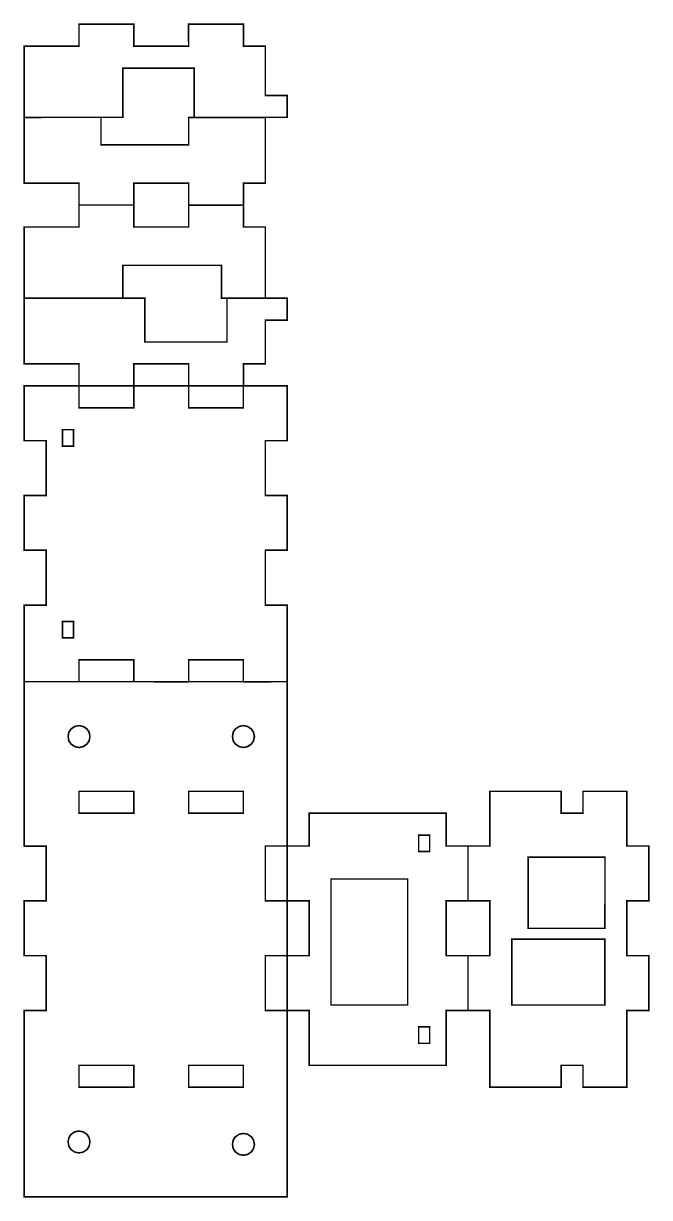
# Model space of a CAD drawing. Extents: x 3.77 to 8.27, y 1.02 to 9.45.
import ezdxf

# ---------------------------------------------------------------- set-up
doc = ezdxf.new("R2010")
doc.units = 0
doc.layers.get('0').update_dxf_attribs({"linetype": 'CONTINUOUS'})

msp = doc.modelspace()

# ---------------------------------------------------------------- linework, layer by layer
at = {"color": 0, "const_width": 0.01111}
for points in [[(3.77951, 8.77968), (4.48817, 8.77968), (4.48817, 9.13351), (5, 9.13385), (5, 8.77957), (5.66911, 8.77968), (5.66911, 8.93696), (5.51183, 8.93696), (5.51183, 9.29113), (5.35449, 9.29113), (5.35449, 9.44878), (4.96039, 9.44878), (4.96078, 9.29113), (4.567, 9.29113), (4.567, 9.44878), (4.17329, 9.44878), (4.17329, 9.29113), (3.77951, 9.29113), (3.77951, 8.77968)], [(3.77951, 8.30697), (4.17329, 8.30697), (4.17329, 8.14963), (4.567, 8.14963), (4.567, 8.30697), (4.96078, 8.30697), (4.96078, 8.1486), (5.35449, 8.14963), (5.35449, 8.30697), (5.51183, 8.30697), (5.51183, 8.77951), (4.96078, 8.77951), (4.96078, 8.58262), (4.33072, 8.58268), (4.33072, 8.77957), (3.77951, 8.77951), (3.77951, 8.30697)], [(3.77951, 7.48019), (4.48817, 7.48031), (4.48817, 7.71653), (5.19689, 7.71669), (5.19689, 7.48019), (5.51183, 7.48019), (5.51183, 7.99203), (5.35449, 7.99235), (5.35449, 8.14963), (4.96078, 8.14963), (4.96078, 7.99235), (4.567, 7.99235), (4.567, 8.14963), (4.17329, 8.14963), (4.17329, 7.99235), (3.77951, 7.99235), (3.77951, 7.48019)], [(3.77951, 7.00797), (4.17329, 7.00797), (4.17329, 6.85037), (4.567, 6.85037), (4.567, 7.00797), (4.96078, 7.00797), (4.96078, 6.85037), (5.35449, 6.85037), (5.35449, 7.00797), (5.51183, 7.00797), (5.51183, 7.32292), (5.66943, 7.32292), (5.66943, 7.48019), (5.23622, 7.48031), (5.23622, 7.16536), (4.64583, 7.16564), (4.64583, 7.48019), (3.77951, 7.48019), (3.77951, 7.00797)], [(3.77962, 4.72456), (3.77962, 5.27522), (3.93701, 5.27522), (3.93701, 5.66928), (3.77962, 5.66911), (3.77962, 6.06304), (3.93701, 6.06304), (3.93701, 6.45654), (3.77951, 6.45654), (3.77962, 6.85042), (4.17312, 6.85042), (4.17312, 6.69299), (4.56706, 6.69299), (4.56706, 6.85042), (4.96083, 6.85037), (4.96083, 6.69293), (5.35444, 6.69299), (5.35444, 6.85042), (5.66932, 6.85042), (5.66932, 6.45654), (5.51183, 6.45654), (5.51193, 6.06304), (5.66932, 6.06304), (5.66932, 5.66911), (5.51193, 5.66911), (5.51193, 5.27522), (5.66928, 5.27522), (5.66932, 4.72456), (5.35444, 4.72439), (5.35444, 4.88194), (4.96083, 4.88194), (4.96083, 4.72439), (4.56706, 4.72456), (4.56706, 4.88194), (4.17324, 4.88194), (4.17312, 4.72456), (3.93701, 4.72456), (3.77962, 4.72456)], [(4.05512, 6.41732), (4.05512, 6.53543), (4.13385, 6.53543), (4.13385, 6.41732), (4.05512, 6.41732)], [(4.05512, 5.03939), (4.05512, 5.1575), (4.13385, 5.1575), (4.13385, 5.03939), (4.05512, 5.03939)], [(3.77951, 1.02382), (3.77962, 2.36208), (3.93701, 2.36208), (3.93701, 2.75597), (3.77962, 2.75597), (3.77962, 3.14979), (3.93701, 3.14979), (3.93701, 3.54329), (3.77962, 3.54368), (3.77962, 4.72456), (5.66932, 4.72456), (5.66932, 3.54368), (5.51193, 3.54368), (5.51193, 3.14979), (5.66932, 3.14979), (5.66932, 2.75597), (5.51193, 2.75597), (5.51193, 2.36208), (5.66932, 2.36208), (5.66932, 1.02382), (3.77951, 1.02382)], [(4.17312, 4.40929), (4.20372, 4.4031), (4.22874, 4.38624), (4.24561, 4.36128), (4.25185, 4.33062), (4.24561, 4.30003), (4.22874, 4.27501), (4.20372, 4.25814), (4.17312, 4.25196), (4.14247, 4.25814), (4.11751, 4.27501), (4.10064, 4.30003), (4.09446, 4.33062), (4.10064, 4.36128), (4.11751, 4.38624), (4.14247, 4.4031), (4.17312, 4.40929)], [(5.35444, 4.40929), (5.38504, 4.4031), (5.41004, 4.38624), (5.42686, 4.36128), (5.43311, 4.33062), (5.42686, 4.30003), (5.41004, 4.27501), (5.38504, 4.25814), (5.35444, 4.25196), (5.32378, 4.25814), (5.29878, 4.27501), (5.2819, 4.30003), (5.27572, 4.33062), (5.2819, 4.36128), (5.29878, 4.38624), (5.32378, 4.4031), (5.35444, 4.40929)], [(4.17312, 3.77968), (4.17312, 3.93701), (4.56694, 3.93701), (4.56706, 3.77968), (4.17312, 3.77968)], [(4.96083, 3.77968), (4.96083, 3.93701), (5.35444, 3.93701), (5.35444, 3.77968), (4.96083, 3.77968)], [(7.12597, 2.75597), (7.12597, 3.14979), (6.96864, 3.14979), (6.96864, 3.54368), (7.12597, 3.54368), (7.12597, 3.93701), (7.63764, 3.93701), (7.63764, 3.77968), (7.79525, 3.77968), (7.79525, 3.93701), (8.11035, 3.93701), (8.11035, 3.54368), (8.26764, 3.54368), (8.26764, 3.14979), (8.11035, 3.14979), (8.11035, 2.75597), (8.26764, 2.75597), (8.26764, 2.36208), (8.11035, 2.36208), (8.11035, 1.81108), (7.79525, 1.81108), (7.79525, 1.96838), (7.63764, 1.96838), (7.63781, 1.81108), (7.12597, 1.81104), (7.12597, 2.36208), (6.96864, 2.36208), (6.96864, 2.75597), (7.12597, 2.75597)], [(5.82667, 1.96838), (5.82667, 2.36208), (5.66932, 2.36219), (5.66932, 2.75592), (5.82676, 2.75597), (5.82667, 3.14979), (5.66932, 3.14962), (5.66932, 3.54368), (5.82676, 3.54368), (5.82676, 3.77968), (6.81119, 3.77968), (6.81119, 3.54368), (6.96864, 3.54368), (6.96864, 3.14962), (6.81119, 3.14979), (6.81119, 2.75597), (6.96864, 2.75597), (6.96864, 2.36208), (6.81119, 2.36208), (6.81119, 1.96838), (5.82667, 1.96838)], [(6.61415, 3.50396), (6.61415, 3.62207), (6.69293, 3.62207), (6.69293, 3.50396), (6.61415, 3.50396)], [(7.95275, 2.95275), (7.40158, 2.95275), (7.40158, 3.46457), (7.95285, 3.46457), (7.95275, 2.95275)], [(5.98426, 2.40158), (6.53543, 2.40158), (6.53543, 3.30707), (5.98426, 3.30707), (5.98426, 2.40158)], [(7.95275, 2.40158), (7.28347, 2.40158), (7.28347, 2.87403), (7.95275, 2.87403), (7.95275, 2.40158)], [(6.61415, 2.12597), (6.61415, 2.24408), (6.69293, 2.24408), (6.69293, 2.12597), (6.61415, 2.12597)], [(4.56706, 1.81108), (4.56706, 1.96838), (4.17312, 1.96838), (4.17312, 1.81104), (4.56706, 1.81108)], [(4.96083, 1.81104), (4.96083, 1.96838), (5.35444, 1.96838), (5.35433, 1.81108), (4.96083, 1.81104)], [(4.17312, 1.49599), (4.20372, 1.48981), (4.22874, 1.47293), (4.24561, 1.44792), (4.25185, 1.41726), (4.24561, 1.38666), (4.22874, 1.36165), (4.20372, 1.34483), (4.17312, 1.3386), (4.14247, 1.34483), (4.11751, 1.36165), (4.10064, 1.38666), (4.09446, 1.41726), (4.10064, 1.44792), (4.11751, 1.47293), (4.14247, 1.48981), (4.17312, 1.49599)], [(5.35444, 1.47885), (5.38504, 1.47271), (5.41004, 1.45583), (5.42692, 1.43083), (5.43317, 1.40017), (5.42692, 1.36957), (5.41004, 1.34456), (5.38504, 1.32775), (5.35444, 1.32151), (5.32378, 1.32775), (5.29883, 1.34456), (5.28196, 1.36957), (5.27576, 1.40017), (5.28196, 1.43083), (5.29883, 1.45583), (5.32378, 1.47271), (5.35444, 1.47885)]]:
    msp.add_lwpolyline(points, close=True, dxfattribs=at)
at = {"color": 7}
for points in [[(4.17312, 4.40929), (4.20372, 4.4031), (4.22874, 4.38624), (4.24561, 4.36128), (4.25185, 4.33062), (4.24561, 4.30003), (4.22874, 4.27501), (4.20372, 4.25814), (4.17312, 4.25196), (4.14247, 4.25814), (4.11751, 4.27501), (4.10064, 4.30003), (4.09446, 4.33062), (4.10064, 4.36128), (4.11751, 4.38624), (4.14247, 4.4031), (4.17312, 4.40929)], [(5.35444, 4.40929), (5.38504, 4.4031), (5.41004, 4.38624), (5.42686, 4.36128), (5.43311, 4.33062), (5.42686, 4.30003), (5.41004, 4.27501), (5.38504, 4.25814), (5.35444, 4.25196), (5.32378, 4.25814), (5.29878, 4.27501), (5.2819, 4.30003), (5.27572, 4.33062), (5.2819, 4.36128), (5.29878, 4.38624), (5.32378, 4.4031), (5.35444, 4.40929)], [(4.17312, 1.49599), (4.20372, 1.48981), (4.22874, 1.47293), (4.24561, 1.44792), (4.25185, 1.41726), (4.24561, 1.38666), (4.22874, 1.36165), (4.20372, 1.34483), (4.17312, 1.3386), (4.14247, 1.34483), (4.11751, 1.36165), (4.10064, 1.38666), (4.09446, 1.41726), (4.10064, 1.44792), (4.11751, 1.47293), (4.14247, 1.48981), (4.17312, 1.49599)], [(5.35444, 1.47885), (5.38504, 1.47271), (5.41004, 1.45583), (5.42692, 1.43083), (5.43317, 1.40017), (5.42692, 1.36957), (5.41004, 1.34456), (5.38504, 1.32775), (5.35444, 1.32151), (5.32378, 1.32775), (5.29883, 1.34456), (5.28196, 1.36957), (5.27576, 1.40017), (5.28196, 1.43083), (5.29883, 1.45583), (5.32378, 1.47271), (5.35444, 1.47885)]]:
    msp.add_lwpolyline(points, close=True, dxfattribs=at)

doc.saveas('drawing.dxf')
